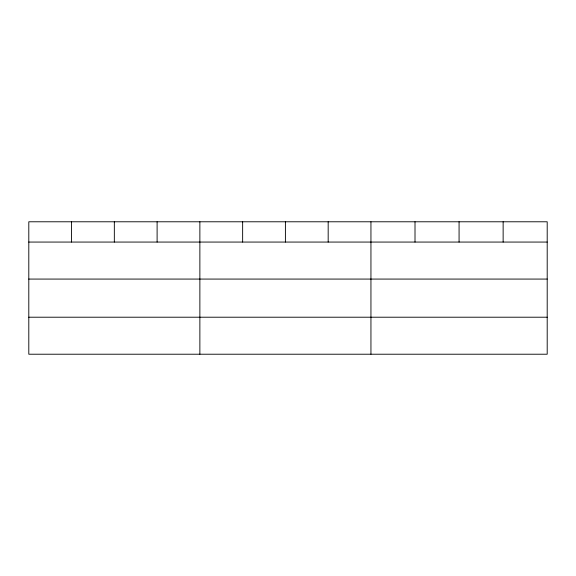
<?xml version="1.0" encoding="UTF-8"?>
<svg xmlns="http://www.w3.org/2000/svg" width="576" height="576" viewBox="0 0 576 576"><rect width="100%" height="100%" fill="white"/><g stroke="black" fill="none" stroke-linecap="round" stroke-linejoin="round"><path stroke-width="0.86" d="M547.2 279.072L547.2 221.782L28.8 221.782L28.8 354.218L547.2 354.218L547.2 279.072L28.8 279.072M28.8 242.064L547.2 242.064M28.8 317.21L547.2 317.21M503.136 221.782L503.136 242.064M459.072 221.782L459.072 242.064M415.008 221.782L415.008 242.064M370.944 221.782L370.944 354.218M328.176 221.782L328.176 242.064M285.408 221.782L285.408 242.064M242.64 221.782L242.64 242.064M199.872 221.782L199.872 354.218M157.104 221.782L157.104 242.064M114.336 221.782L114.336 242.064M71.568 221.782L71.568 242.064"/></g></svg>
